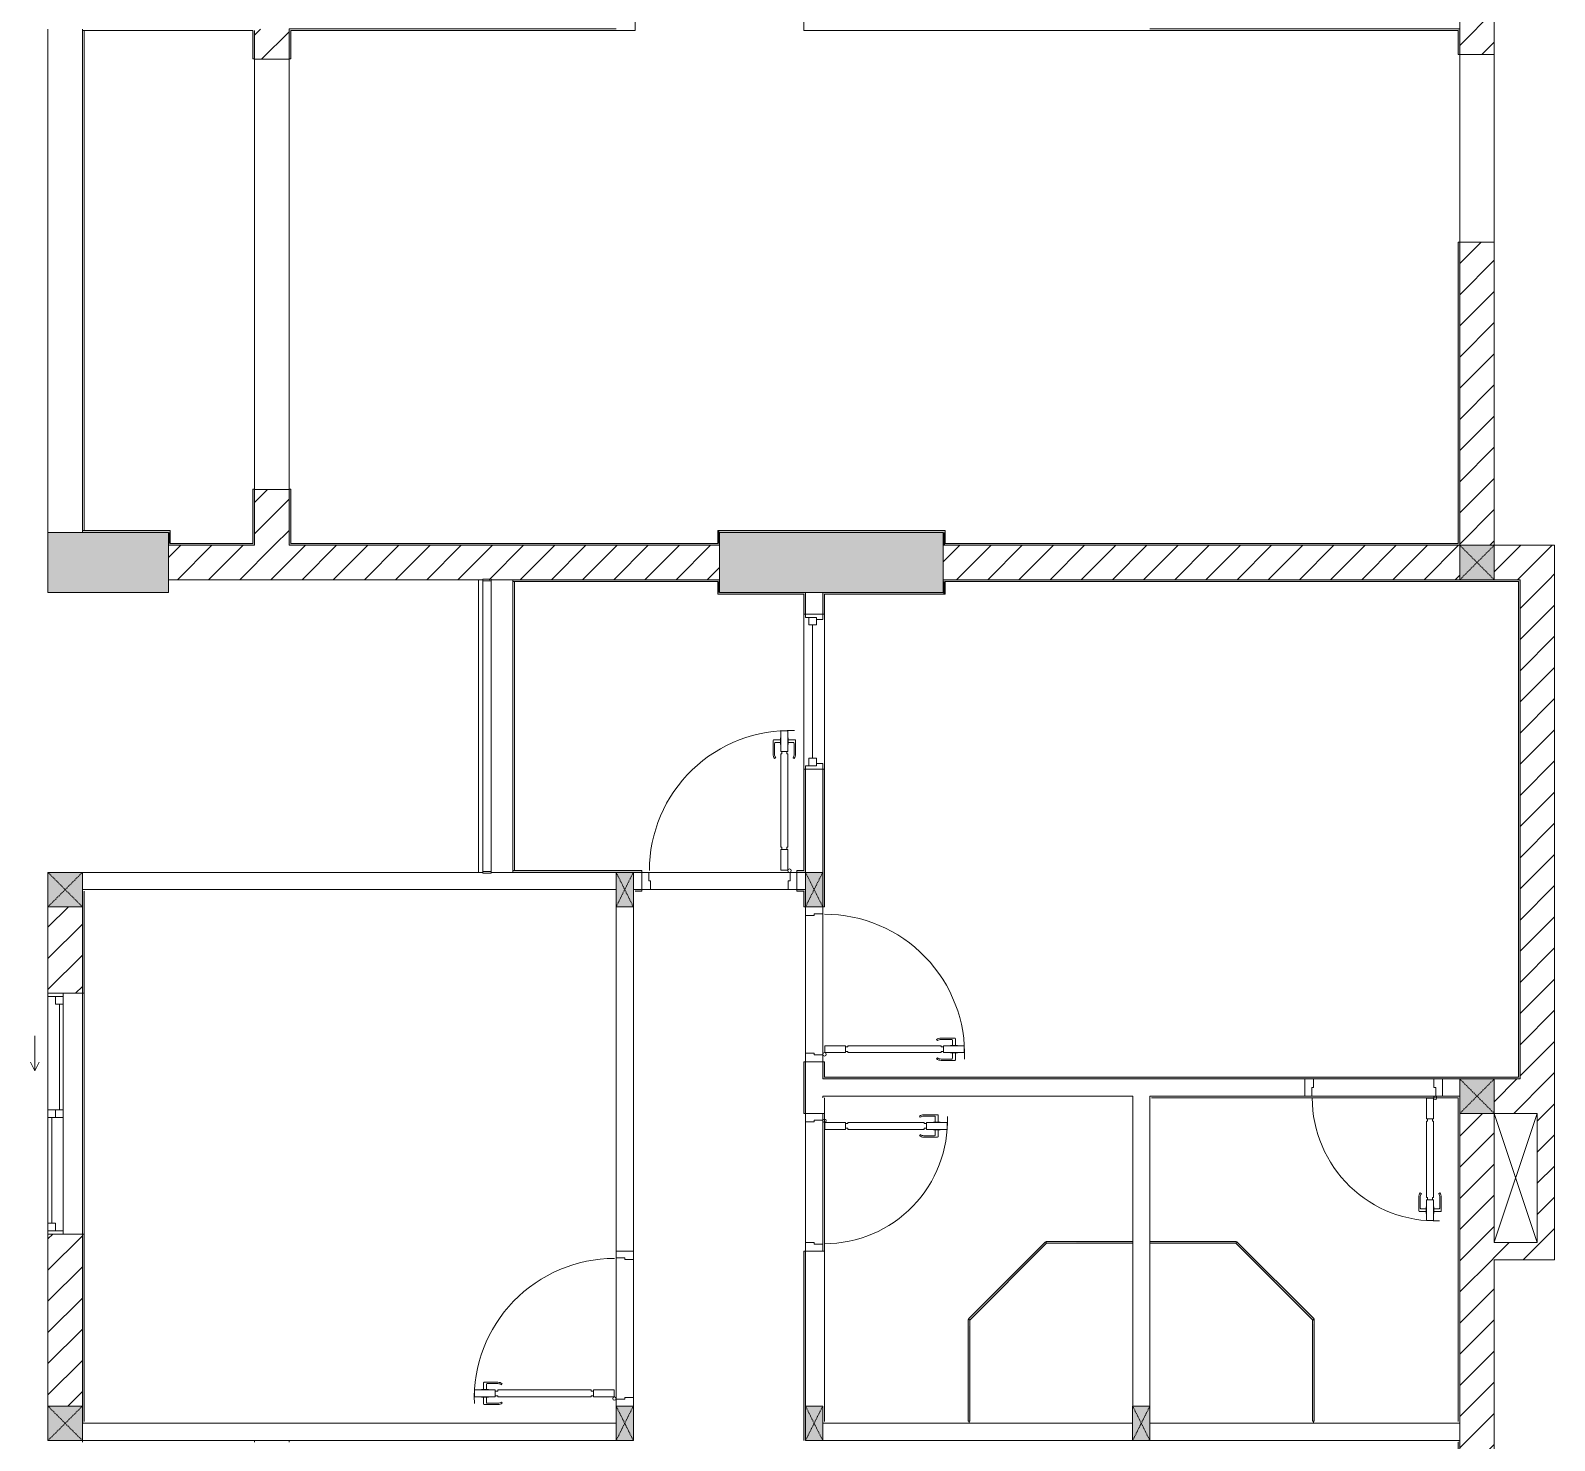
# Model space of a CAD drawing. Header units: millimetres. Extents: x 66631 to 260610, y 416 to 78637.
# Drawn here: x 166807 to 175658, y 48437 to 56627 of the extents above; entities that cross this region are included whole.
import ezdxf

# ---------------------------------------------------------------- set-up
doc = ezdxf.new("R2010")
doc.units = ezdxf.units.MM
doc.linetypes.add('IMPORT-Dash _2_', pattern=[6, 3, -3])
for name, color, linetype, lineweight in [('0-2', 130, 'Continuous', 9), ('A-DETL-GENF-7', 130, 'Continuous', 9), ('A-DOOR-2', 130, 'Continuous', 9), ('A-FLOR-1', 130, 'Continuous', 9), ('A-FLOR-HRAL-3', 130, 'Continuous', 9), ('A-GLAZ-5', 130, 'Continuous', 9), ('A-GLAZ-CURT-5', 130, 'Continuous', 9), ('A-WALL-1', 130, 'Continuous', 9), ('A-WALL-PATT-3', 130, 'Continuous', 9), ('A_1404_dwg-1', 130, 'Continuous', 9), ('I-WALL', 130, 'Continuous', 9), ('I-WALL-1', 130, 'Continuous', 9), ('S-COLS-1', 130, 'Continuous', 9), ('S-COLS-11', 130, 'IMPORT-Dash _2_', 9), ('S-COLS-2', 130, 'Continuous', 9), ('S-COLS-4', 130, 'Continuous', 9), ('S-COLS-HDLN-2', 130, 'IMPORT-Dash _2_', 9)]:
    doc.layers.add(name, color=color, linetype=linetype, lineweight=lineweight)
pattern_1 = [(45, (0, 0), (-90.50967, 90.50967), [])]

# ---------------------------------------------------------------- blocks, each defined once
blk = doc.blocks.new('A_1404_dwg_NCV_TKTC_KET CAU_rvt-1-TKTC_MB HOÀN THIỆN SÀN TẦNG 3-4-4819833-KeyPlan-CH1B')
at = {"layer": 'S-COLS-1'}
for points in [[(34352.6, 53361.9), (34352.6, 53711.9), (33652.6, 53711.9), (33652.6, 53361.9), (33852.6, 53361.9)], [(38042.6, 53361.9), (38852.6, 53361.9), (38852.6, 53711.9), (37552.6, 53711.9), (37552.6, 53361.9)]]:
    blk.add_hatch(color=256, dxfattribs=at).paths.add_polyline_path(points)
at = {"layer": 'A-FLOR-1'}
for p, q in [((34353.5, 53435.3), (36152.6, 53435.3)), ((36152.5, 53435.3), (36152.5, 51736.9))]:
    blk.add_line(p, q, dxfattribs=at)
at = {"layer": 'S-COLS-2'}
for p, q in [((37552.6, 53636.9), (37552.6, 53436.9)), ((38852.6, 53436.9), (38852.6, 53636.9))]:
    blk.add_line(p, q, dxfattribs=at)
at = {"layer": 'S-COLS-2', "flags": 128}
blk.add_lwpolyline([(33852.6, 53711.9), (33652.6, 53711.9), (33652.6, 53361.9), (34352.6, 53361.9), (34352.6, 53636.9)], dxfattribs=at)
blk = doc.blocks.new('A_1404_dwg_DOOR_CW_01 CANH MO-PANEL KINH - DIW_01-900x2200-CỬA GỖ VÂN LAMINATE-V88-TKTC_MB HOÀN THIỆN SÀN TẦNG 3-4-4819893-KeyPlan-CH1B')
at = {"layer": 'A-DETL-GENF-7'}
for p, q in [((38813.8, 67166.8), (38818.3, 67160.3)), ((38839.6, 67174.9), (38919.1, 67174.9)), ((38902.1, 67166.9), (38839.6, 67166.9)), ((38906.1, 67131.9), (38906.1, 67162.9)), ((38923.1, 67131.9), (38923.1, 67170.9)), ((38813.8, 67053.1), (38818.3, 67059.6)), ((38902.1, 67052.9), (38839.6, 67052.9)), ((38839.6, 67044.9), (38919.1, 67044.9)), ((38906.1, 67087.9), (38906.1, 67056.9)), ((38923.1, 67087.9), (38923.1, 67048.9))]:
    blk.add_line(p, q, dxfattribs=at)
at = {"layer": 'A-DETL-GENF-7', "flags": 128}
for points in [[(38284.6, 67129.9), (38284.6, 67089.9), (38164.6, 67089.9), (38164.6, 67129.9)], [(38298.6, 67123.9), (38298.6, 67129.9), (38840.6, 67129.9), (38840.6, 67123.9), (38854.6, 67123.9), (38854.6, 67095.9), (38840.6, 67095.9), (38840.6, 67089.9), (38298.6, 67089.9), (38298.6, 67095.9), (38284.6, 67095.9), (38284.6, 67123.9)], [(38974.6, 67089.9), (38974.6, 67129.9), (38854.6, 67129.9), (38854.6, 67089.9)], [(38894.8, 67131.9), (38894.8, 67129.9), (38934.3, 67129.9), (38934.3, 67131.9)], [(38894.8, 67087.9), (38894.8, 67089.9), (38934.3, 67089.9), (38934.3, 67087.9)]]:
    blk.add_lwpolyline(points, close=True, dxfattribs=at)
at = {"layer": 'A-DETL-GENF-7'}
blk.add_circle((38162.6, 67079.9), 10, dxfattribs=at)
for centre, radius, start, end in [((38162.6, 67079.9), 814, 358, 90), ((38839.6, 67129.9), 45, 90, 125), ((38839.6, 67129.9), 37, 90, 125), ((38902.1, 67162.9), 4, 0, 90), ((38919.1, 67170.9), 4, 0, 90), ((38839.6, 67089.9), 45, 235, 270), ((38839.6, 67089.9), 37, 235, 270), ((38902.1, 67056.9), 4, 270, 0), ((38919.1, 67048.9), 4, 270, 0)]:
    blk.add_arc(centre, radius, start, end, dxfattribs=at)
at = {"layer": 'A-DOOR-2'}
blk.add_line((38152.6, 67079.9), (38152.6, 67104.9), dxfattribs=at)
at = {"layer": 'A-DOOR-2', "flags": 128}
blk.add_lwpolyline([(38152.6, 67936.9), (38152.6, 67896.9), (38102.6, 67896.9), (38102.6, 67886.9), (38052.6, 67886.9), (38052.6, 67936.9)], dxfattribs=at)
blk.add_lwpolyline([(38052.6, 67086.9), (38102.6, 67086.9), (38102.6, 67076.9), (38152.6, 67076.9), (38152.6, 67036.9), (38052.6, 67036.9)], close=True, dxfattribs=at)
blk = doc.blocks.new('A_1404_dwg_DOOR_CW_01 CANH MO-PANEL KINH - DIG_02-800x2200-CỬA NHÔM KÍNH-V57-TKTC_MB HOÀN THIỆN SÀN TẦNG 3-4-4819848-KeyPlan-CH1B')
at = {"layer": 'A-DETL-GENF-7'}
for p, q in [((112439.6, 58427.3), (112519.1, 58427.3)), ((112523.1, 58384.3), (112523.1, 58423.3)), ((112413.8, 58419.2), (112418.3, 58412.6)), ((112502.1, 58419.3), (112439.6, 58419.3)), ((112506.1, 58384.3), (112506.1, 58415.3)), ((112506.1, 58340.3), (112506.1, 58309.3)), ((112523.1, 58340.3), (112523.1, 58301.3)), ((112413.8, 58305.4), (112418.3, 58312)), ((112502.1, 58305.3), (112439.6, 58305.3)), ((112439.6, 58297.3), (112519.1, 58297.3))]:
    blk.add_line(p, q, dxfattribs=at)
at = {"layer": 'A-DETL-GENF-7', "flags": 128}
for points in [[(111984.6, 58342.3), (111984.6, 58382.3), (111864.6, 58382.3), (111864.6, 58342.3)], [(111998.6, 58348.3), (111998.6, 58342.3), (112440.6, 58342.3), (112440.6, 58348.3), (112454.6, 58348.3), (112454.6, 58376.3), (112440.6, 58376.3), (112440.6, 58382.3), (111998.6, 58382.3), (111998.6, 58376.3), (111984.6, 58376.3), (111984.6, 58348.3)], [(112574.6, 58382.3), (112574.6, 58342.3), (112454.6, 58342.3), (112454.6, 58382.3)], [(112494.8, 58384.3), (112494.8, 58382.3), (112534.3, 58382.3), (112534.3, 58384.3)], [(112494.8, 58340.3), (112494.8, 58342.3), (112534.3, 58342.3), (112534.3, 58340.3)]]:
    blk.add_lwpolyline(points, close=True, dxfattribs=at)
at = {"layer": 'A-DETL-GENF-7'}
blk.add_circle((111862.6, 58392.3), 10, dxfattribs=at)
for centre, radius, start, end in [((112439.6, 58382.3), 45, 90, 125), ((112519.1, 58423.3), 4, 0, 90), ((111862.6, 58392.3), 714, 270, 2), ((112439.6, 58382.3), 37, 90, 125), ((112502.1, 58415.3), 4, 0, 90), ((112439.6, 58342.3), 45, 235, 270), ((112439.6, 58342.3), 37, 235, 270), ((112502.1, 58309.3), 4, 270, 0), ((112519.1, 58301.3), 4, 270, 0)]:
    blk.add_arc(centre, radius, start, end, dxfattribs=at)
at = {"layer": 'A-DOOR-2'}
blk.add_line((111852.6, 58392.3), (111852.6, 58367.3), dxfattribs=at)
at = {"layer": 'A-DOOR-2', "flags": 128}
for points in [[(111752.6, 58435.3), (111752.6, 58385.3), (111802.6, 58385.3), (111802.6, 58395.3), (111852.6, 58395.3), (111852.6, 58435.3)], [(111752.6, 57685.3), (111752.6, 57635.3), (111852.6, 57635.3), (111852.6, 57675.3), (111802.6, 57675.3), (111802.6, 57685.3)]]:
    blk.add_lwpolyline(points, close=True, dxfattribs=at)
blk = doc.blocks.new('A_1404_dwg_DOOR_CW_01 CANH MO-PANEL KINH - DIW_01-900x2200-CỬA GỖ VÂN LAMINATE-553393-TKTC_MB HOÀN THIỆN SÀN TẦNG 3-4-4819840-KeyPlan-CH1B')
at = {"layer": 'A-DETL-GENF-7'}
for p, q in [((46582.1, 38482.4), (46582.1, 38521.4)), ((46665.6, 38525.4), (46586.1, 38525.4)), ((46599.1, 38482.4), (46599.1, 38513.4)), ((46603.1, 38517.4), (46665.6, 38517.4)), ((46691.4, 38517.2), (46686.8, 38510.7)), ((46582.1, 38438.4), (46582.1, 38399.4)), ((46599.1, 38438.4), (46599.1, 38407.4)), ((46665.6, 38395.4), (46586.1, 38395.4)), ((46603.1, 38403.4), (46665.6, 38403.4)), ((46691.4, 38403.5), (46686.8, 38410.1))]:
    blk.add_line(p, q, dxfattribs=at)
at = {"layer": 'A-DETL-GENF-7', "flags": 128}
for points in [[(46530.6, 38440.4), (46530.6, 38480.4), (46650.6, 38480.4), (46650.6, 38440.4)], [(46610.3, 38482.4), (46610.3, 38480.4), (46570.8, 38480.4), (46570.8, 38482.4)], [(46610.3, 38438.4), (46610.3, 38440.4), (46570.8, 38440.4), (46570.8, 38438.4)], [(47206.6, 38474.4), (47206.6, 38480.4), (46664.6, 38480.4), (46664.6, 38474.4), (46650.6, 38474.4), (46650.6, 38446.4), (46664.6, 38446.4), (46664.6, 38440.4), (47206.6, 38440.4), (47206.6, 38446.4), (47220.6, 38446.4), (47220.6, 38474.4)], [(47220.6, 38480.4), (47220.6, 38440.4), (47340.6, 38440.4), (47340.6, 38480.4)]]:
    blk.add_lwpolyline(points, close=True, dxfattribs=at)
at = {"layer": 'A-DETL-GENF-7'}
blk.add_circle((47342.6, 38430.4), 10, dxfattribs=at)
for centre, radius, start, end in [((47342.6, 38430.4), 814, 90, 182), ((46586.1, 38521.4), 4, 90, 180), ((46603.1, 38513.4), 4, 90, 180), ((46665.6, 38480.4), 45, 55, 90), ((46665.6, 38480.4), 37, 55, 90), ((46586.1, 38399.4), 4, 180, 270), ((46603.1, 38407.4), 4, 180, 270), ((46665.6, 38440.4), 37, 270, 305), ((46665.6, 38440.4), 45, 270, 305)]:
    blk.add_arc(centre, radius, start, end, dxfattribs=at)
at = {"layer": 'A-DOOR-2'}
blk.add_line((47352.6, 38430.4), (47352.6, 38455.4), dxfattribs=at)
at = {"layer": 'A-DOOR-2', "flags": 128}
for points in [[(47452.6, 39237.4), (47452.6, 39287.4), (47352.6, 39287.4), (47352.6, 39247.4), (47402.6, 39247.4), (47402.6, 39237.4)], [(47452.6, 38387.4), (47452.6, 38437.4), (47402.6, 38437.4), (47402.6, 38427.4), (47352.6, 38427.4), (47352.6, 38387.4)]]:
    blk.add_lwpolyline(points, close=True, dxfattribs=at)
blk = doc.blocks.new('A_1404_dwg_M_Fixed - 900 x 1400-901190-TKTC_MB HOÀN THIỆN SÀN TẦNG 3-4-4819850-KeyPlan-CH1B')
at = {"layer": 'A-GLAZ-5'}
blk.add_line((111793.6, 60597.9), (111793.6, 61371.9), dxfattribs=at)
at = {"layer": 'A-GLAZ-5', "flags": 128}
for points in [[(111771.6, 61415.9), (111771.6, 61371.9), (111815.6, 61371.9), (111815.6, 61415.9), (111752.6, 61415.9), (111752.6, 61433.8)], [(111815.6, 61402.9), (111852.6, 61402.9), (111852.6, 61434.9)], [(111752.6, 60534.9), (111752.6, 60553.9), (111815.6, 60553.9), (111815.6, 60597.9), (111771.6, 60597.9), (111771.6, 60553.9)], [(111815.6, 60566.9), (111852.6, 60566.9), (111852.6, 60534.9)]]:
    blk.add_lwpolyline(points, dxfattribs=at)
blk = doc.blocks.new('A_1404_dwg_Railing - 50 x 10mm-901205-TKTC_MB HOÀN THIỆN SÀN TẦNG 3-4-4819861-KeyPlan-CH1B')
at = {"layer": 'A-FLOR-HRAL-3', "flags": 128}
blk.add_lwpolyline([(107527.5, 61566.9), (107477.5, 61566.9), (107477.5, 61556.9), (107527.5, 61556.9)], close=True, dxfattribs=at)
blk = doc.blocks.new('A_1404_dwg_Railing - Railing-883902-TKTC_MB HOÀN THIỆN SÀN TẦNG 3-4-4819902-KeyPlan-CH1B')
at = {"layer": 'A-FLOR-HRAL-3'}
for p, q in [((36177.6, 53430.3), (36177.6, 51741.5)), ((36227.6, 51741.5), (36227.6, 53430.3))]:
    blk.add_line(p, q, dxfattribs=at)
for p in [(-71299.9, -8126.6), (-71299.9, -9825.4)]:
    blk.add_blockref('A_1404_dwg_Railing - 50 x 10mm-901205-TKTC_MB HOÀN THIỆN SÀN TẦNG 3-4-4819861-KeyPlan-CH1B', p)
blk = doc.blocks.new('A_1404_dwg_System Panel - Glazed-901210-TKTC_MB HOÀN THIỆN SÀN TẦNG 3-4-4819895-KeyPlan-CH1B')
at = {"layer": 'A-GLAZ-CURT-5'}
blk.add_hatch(color=256, dxfattribs=at).paths.add_polyline_path([(38999, 64948.9), (39007.6, 64948.9), (39002.6, 65539.6), (38997.6, 65539.6), (38997.6, 64948.9)])
blk.add_line((39007.6, 64948.9), (39007.6, 65537.5), dxfattribs=at)
at = {"layer": 'A-GLAZ-CURT-5', "flags": 128}
blk.add_lwpolyline([(38997.6, 65539.6), (38997.6, 64948.9), (39007.6, 64948.9)], dxfattribs=at)
blk = doc.blocks.new('A_1404_dwg_System Panel - Glazed-901211-TKTC_MB HOÀN THIỆN SÀN TẦNG 3-4-4819896-KeyPlan-CH1B')
at = {"layer": 'A-GLAZ-CURT-5'}
blk.add_hatch(color=256, dxfattribs=at).paths.add_polyline_path([(39007.6, 65537.5), (39450.3, 65987.3), (39446.8, 65990.9), (39002.6, 65539.6), (39007.6, 65539.6)])
blk.add_line((39006.1, 65536.1), (39452.4, 65982.3), dxfattribs=at)
at = {"layer": 'A-GLAZ-CURT-5', "flags": 128}
blk.add_lwpolyline([(39446.8, 65990.9), (38999, 65543.1), (39006.1, 65536.1)], dxfattribs=at)
blk = doc.blocks.new('A_1404_dwg_System Panel - Glazed-901212-TKTC_MB HOÀN THIỆN SÀN TẦNG 3-4-4819897-KeyPlan-CH1B')
at = {"layer": 'A-GLAZ-CURT-5'}
blk.add_hatch(color=256, dxfattribs=at).paths.add_polyline_path([(39453.8, 65982.3), (39952.6, 65982.3), (39952.6, 65992.3), (39450.3, 65987.3), (39452.4, 65982.3)])
at = {"layer": 'A-GLAZ-CURT-5', "flags": 128}
blk.add_lwpolyline([(39450.3, 65982.3), (39952.6, 65982.3), (39952.6, 65992.3), (39450.3, 65992.3)], close=True, dxfattribs=at)
blk = doc.blocks.new('A_1404_dwg_G1_SOF - BO TRU - 100x200-745959-TKTC_MB HOÀN THIỆN SÀN TẦNG 3-4-4819847-KeyPlan-CH1B')
at = {"layer": 'S-COLS-1'}
blk.add_hatch(color=256, dxfattribs=at).paths.add_polyline_path([(111052.6, 40036.9), (111052.6, 40236.9), (110952.6, 40236.9), (110952.6, 40036.9)])
at = {"layer": 'S-COLS-1', "flags": 128}
blk.add_lwpolyline([(110952.6, 40036.9), (111052.6, 40036.9), (111052.6, 40236.9), (110952.6, 40236.9)], close=True, dxfattribs=at)
at = {"layer": 'S-COLS-HDLN-2'}
for p, q in [((110952.6, 40036.9), (111052.6, 40236.9)), ((111052.6, 40036.9), (110952.6, 40236.9))]:
    blk.add_line(p, q, dxfattribs=at)
blk = doc.blocks.new('A_1404_dwg_DOOR_CW_01 CANH MO-PANEL KINH - DIG_01-900x2200-CỬA NHÔM KÍNH-901215-TKTC_MB HOÀN THIỆN SÀN TẦNG 3-4-4819898-KeyPlan-CH1B')
at = {"layer": 'A-DETL-GENF-7'}
for p, q in [((37864.6, 68823.9), (37864.6, 68903.4)), ((37907.6, 68907.4), (37868.6, 68907.4)), ((37872.6, 68886.4), (37872.6, 68823.9)), ((37907.6, 68890.4), (37876.6, 68890.4)), ((37951.6, 68907.4), (37990.6, 68907.4)), ((37951.6, 68890.4), (37982.6, 68890.4)), ((37986.6, 68886.4), (37986.6, 68823.9)), ((37994.6, 68823.9), (37994.6, 68903.4)), ((37872.7, 68798.1), (37879.3, 68802.7)), ((37986.4, 68798.1), (37979.9, 68802.7))]:
    blk.add_line(p, q, dxfattribs=at)
at = {"layer": 'A-DETL-GENF-7', "flags": 128}
for points in [[(37949.6, 68958.9), (37909.6, 68958.9), (37909.6, 68838.9), (37949.6, 68838.9)], [(37907.6, 68879.2), (37909.6, 68879.2), (37909.6, 68918.7), (37907.6, 68918.7)], [(37951.6, 68879.2), (37949.6, 68879.2), (37949.6, 68918.7), (37951.6, 68918.7)], [(37915.6, 68282.9), (37909.6, 68282.9), (37909.6, 68824.9), (37915.6, 68824.9), (37915.6, 68838.9), (37943.6, 68838.9), (37943.6, 68824.9), (37949.6, 68824.9), (37949.6, 68282.9), (37943.6, 68282.9), (37943.6, 68268.9), (37915.6, 68268.9)], [(37909.6, 68268.9), (37949.6, 68268.9), (37949.6, 68148.9), (37909.6, 68148.9)]]:
    blk.add_lwpolyline(points, close=True, dxfattribs=at)
at = {"layer": 'A-DETL-GENF-7'}
blk.add_circle((37959.6, 68146.9), 10, dxfattribs=at)
for centre, radius, start, end in [((37959.6, 68146.9), 814, 88, 180), ((37868.6, 68903.4), 4, 90, 180), ((37876.6, 68886.4), 4, 90, 180), ((37982.6, 68886.4), 4, 0, 90), ((37990.6, 68903.4), 4, 0, 90), ((37909.6, 68823.9), 45, 180, 215), ((37909.6, 68823.9), 37, 180, 215), ((37949.6, 68823.9), 37, 325, 0), ((37949.6, 68823.9), 45, 325, 0)]:
    blk.add_arc(centre, radius, start, end, dxfattribs=at)
at = {"layer": 'A-DOOR-2'}
blk.add_line((37959.6, 68136.9), (37934.6, 68136.9), dxfattribs=at)
at = {"layer": 'A-DOOR-2', "flags": 128}
for points in [[(37102.6, 68036.9), (37102.6, 68136.9), (37142.6, 68136.9), (37142.6, 68086.9), (37152.6, 68086.9), (37152.6, 68036.9)], [(37952.6, 68036.9), (37952.6, 68086.9), (37962.6, 68086.9), (37962.6, 68136.9), (38002.6, 68136.9), (38002.6, 68036.9)]]:
    blk.add_lwpolyline(points, close=True, dxfattribs=at)
blk = doc.blocks.new('A_1404_dwg_System Panel - Glazed-901217-TKTC_MB HOÀN THIỆN SÀN TẦNG 3-4-4819899-KeyPlan-CH1B')
at = {"layer": 'A-GLAZ-CURT-5'}
blk.add_hatch(color=256, dxfattribs=at).paths.add_polyline_path([(40554.8, 65982.3), (40551.3, 65992.3), (40052.6, 65992.3), (40052.6, 65982.3), (40552.8, 65982.3)])
at = {"layer": 'A-GLAZ-CURT-5', "flags": 128}
blk.add_lwpolyline([(40554.8, 65992.3), (40052.6, 65992.3), (40052.6, 65982.3), (40552.8, 65982.3)], dxfattribs=at)
blk = doc.blocks.new('A_1404_dwg_System Panel - Glazed-901218-TKTC_MB HOÀN THIỆN SÀN TẦNG 3-4-4819900-KeyPlan-CH1B')
at = {"layer": 'A-GLAZ-CURT-5'}
blk.add_hatch(color=256, dxfattribs=at).paths.add_polyline_path([(41007.6, 64948.9), (41002.6, 65539.6), (40997.6, 65536.1), (40997.6, 64948.9)])
blk.add_line((41007.6, 64948.9), (41007.6, 65539.6), dxfattribs=at)
at = {"layer": 'A-GLAZ-CURT-5', "flags": 128}
blk.add_lwpolyline([(40997.6, 65537.5), (40997.6, 64948.9), (41007.6, 64948.9)], dxfattribs=at)
blk = doc.blocks.new('A_1404_dwg_System Panel - Glazed-901219-TKTC_MB HOÀN THIỆN SÀN TẦNG 3-4-4819901-KeyPlan-CH1B')
at = {"layer": 'A-GLAZ-CURT-5'}
blk.add_hatch(color=256, dxfattribs=at).paths.add_polyline_path([(40997.6, 65537.5), (41002.6, 65539.6), (41006.1, 65543.1), (40554.8, 65987.3), (40554.8, 65980.3), (40916.6, 65618.5)])
at = {"layer": 'A-GLAZ-CURT-5', "flags": 128}
blk.add_lwpolyline([(41006.1, 65543.1), (40558.4, 65990.9), (40551.3, 65983.8), (40999, 65536.1)], close=True, dxfattribs=at)
blk = doc.blocks.new('A_1404_dwg_NCV_TKTC_TANG 3 - 4_rvt-1-TKTC_MB HOÀN THIỆN SÀN TẦNG 3-4-4819943-KeyPlan-CH1B')
at = {"layer": 'A-WALL-PATT-3'}
h = blk.add_hatch(color=256, dxfattribs=at)
h.paths.add_polyline_path([(34852.6, 53636.9), (34852.6, 53962.4), (34842.6, 53960.3), (34842.6, 53636.9)])
h.paths.add_polyline_path([(34842.6, 56462.4), (34852.6, 56462.4), (34852.6, 56626.9), (34842.6, 56626.9)])
h = blk.add_hatch(color=256, dxfattribs=at)
h.paths.add_polyline_path([(35062.6, 53646.9), (35062.6, 53962.4), (35052.6, 53960.3), (35052.6, 53646.9)])
h.paths.add_polyline_path([(35052.6, 56462.4), (35062.6, 56462.4), (35062.6, 56626.9), (35052.6, 56626.9)])
h = blk.add_hatch(color=256, dxfattribs=at)
h.paths.add_polyline_path([(41842.6, 53636.9), (41852.6, 53636.9), (41852.6, 55396.9), (41842.6, 55396.9), (41842.6, 53646.9)])
h.paths.add_polyline_path([(41842.6, 56486.9), (41852.6, 56486.9), (41852.6, 56636.9), (41842.6, 56636.9), (41842.6, 56626.9)])
for points in [[(33852.6, 53711.9), (34362.6, 53711.9), (34362.6, 53721.9), (33852.6, 53721.9)], [(34362.6, 53646.9), (34362.6, 53711.9), (34352.6, 53711.9), (34352.6, 53646.9)], [(34352.6, 53636.9), (34842.6, 53636.9), (34842.6, 53646.9), (34352.6, 53646.9)], [(37552.6, 53636.9), (37552.6, 53646.9), (35052.6, 53646.9), (35052.6, 53636.9), (37542.6, 53636.9)], [(37552.6, 53646.9), (37552.6, 53721.9), (37542.6, 53721.9), (37542.6, 53646.9)], [(38862.6, 53711.9), (38862.6, 53721.9), (37552.6, 53721.9), (37552.6, 53711.9), (38852.6, 53711.9)], [(38862.6, 53636.9), (38862.6, 53711.9), (38852.6, 53711.9), (38852.6, 53636.9)], [(41842.6, 53636.9), (41842.6, 53646.9), (38862.6, 53646.9), (38862.6, 53636.9), (39409, 53636.9)], [(36477.5, 53426.9), (37552.6, 53426.9), (37552.6, 53436.9), (36352.6, 53436.9), (36352.6, 53426.9)], [(37552.6, 53361.9), (37552.6, 53426.9), (37542.6, 53426.9), (37542.6, 53361.9)], [(39409, 53426.9), (42192.6, 53426.9), (42192.6, 53436.9), (38852.6, 53436.9), (38852.6, 53426.9), (38862.6, 53426.9)], [(38862.6, 53351.9), (38862.6, 53426.9), (38852.6, 53426.9), (38852.6, 53351.9)], [(42202.6, 50546.9), (42202.6, 53436.9), (42192.6, 53436.9), (42192.6, 50546.9)], [(37552.6, 53351.9), (38042.6, 53351.9), (38042.6, 53361.9), (37542.6, 53361.9), (37542.6, 53351.9)], [(38162.6, 53351.9), (38852.6, 53351.9), (38852.6, 53361.9), (38152.6, 53361.9), (38152.6, 53351.9)], [(42052.6, 50536.9), (42202.6, 50536.9), (42202.6, 50546.9), (38152.6, 50546.9), (38152.6, 50536.9), (42052.4, 50536.9)]]:
    blk.add_hatch(color=256, dxfattribs=at).paths.add_polyline_path(points)
h = blk.add_hatch(color=256, dxfattribs=at)
h.paths.add_polyline_path([(38052.6, 51746.9), (38052.6, 52336.9), (38042.6, 52336.9), (38042.6, 51746.9)])
h.paths.add_polyline_path([(38042.6, 53236.9), (38052.6, 53236.9), (38052.6, 53361.9), (38042.6, 53361.9), (38042.6, 53351.9)])
h = blk.add_hatch(color=256, dxfattribs=at)
h.paths.add_polyline_path([(38162.6, 50546.9), (38162.6, 50636.9), (38152.6, 50636.9), (38152.6, 50546.9)])
h.paths.add_polyline_path([(38152.6, 51536.9), (38162.6, 51536.9), (38162.6, 52336.9), (38152.6, 52336.9), (38152.6, 51636.9)])
h.paths.add_polyline_path([(38162.6, 53236.9), (38162.6, 53351.9), (38152.6, 53351.9), (38152.6, 53236.9)])
h = blk.add_hatch(color=256, dxfattribs=at)
h.paths.add_polyline_path([(36477.5, 51736.9), (37102.6, 51736.9), (37102.6, 51746.9), (36352.6, 51746.9), (36352.6, 51736.9)])
h.paths.add_polyline_path([(38002.6, 51736.9), (38052.6, 51736.9), (38052.6, 51746.9), (38002.6, 51746.9)])
h = blk.add_hatch(color=256, dxfattribs=at)
h.paths.add_polyline_path([(33862.6, 48536.9), (33862.6, 49635.3), (33852.6, 49635.3), (33852.6, 48536.9)])
h.paths.add_polyline_path([(33862.6, 51035.3), (33862.6, 51626.9), (33852.6, 51626.9), (33852.6, 51035.3)])
h = blk.add_hatch(color=256, dxfattribs=at)
h.paths.add_polyline_path([(38002.6, 51626.9), (38042.6, 51626.9), (38042.6, 51636.9), (38002.6, 51636.9)])
h.paths.add_polyline_path([(37102.6, 51626.9), (37102.6, 51636.9), (37062.2, 51636.9), (37062.2, 51626.9)])
h = blk.add_hatch(color=256, dxfattribs=at)
h.paths.add_polyline_path([(38042.6, 48436.9), (38052.6, 48436.9), (38052.6, 49537.3), (38042.6, 49537.3), (38042.6, 48636.9)])
h.paths.add_polyline_path([(38042.6, 50337.3), (38052.6, 50337.3), (38052.6, 50636.9), (38042.6, 50636.9)])
h.paths.add_polyline_path([(38042.6, 51536.9), (38052.6, 51536.9), (38052.6, 51636.9), (38042.6, 51636.9), (38042.6, 51626.9)])
h = blk.add_hatch(color=256, dxfattribs=at)
h.paths.add_polyline_path([(41842.6, 45436.9), (41852.6, 45436.9), (41852.6, 45587.4), (41842.6, 45586.9), (41842.6, 45446.9)])
h.paths.add_polyline_path([(41842.6, 46677.4), (41852.6, 46677.4), (41852.6, 48436.9), (41842.6, 48436.9)])
at = {"layer": 'A-FLOR-1'}
for p, q in [((41852.6, 55396.9), (41852.6, 56486.9)), ((34852.6, 53960.3), (35052.6, 53960.3)), ((37962.6, 51736.9), (37142.6, 51736.9)), ((33852.6, 51636.9), (33852.6, 51626.9)), ((38052.6, 50686.9), (38052.6, 51486.9)), ((38152.6, 51496.9), (38152.6, 50676.9)), ((38152.6, 49577.3), (38152.6, 50297.3)), ((36952.6, 48677.3), (36952.6, 49497.3)), ((37052.6, 49487.3), (37052.6, 48687.3)), ((39002.6, 48536.9), (39002.6, 48548.9)), ((41002.6, 48548.9), (41002.6, 48536.9)), ((41852.6, 48536.9), (41852.6, 48546.9)), ((33852.6, 48436.9), (33852.6, 48426.9)), ((34852.6, 48426.9), (34852.6, 48436.9)), ((35052.6, 48436.9), (35052.6, 48426.9))]:
    blk.add_line(p, q, dxfattribs=at)
at = {"layer": 'A-FLOR-1', "flags": 128}
for points in [[(41852.4, 56486.9), (41852.4, 55397.4), (42052.4, 55397.4), (42052.4, 56487.4), (41852.5, 56487.4)], [(34852.6, 53962.4), (34852.6, 56460.3), (34852.6, 56462.4)], [(35052.6, 56462.4), (35052.6, 53962.4), (35052.6, 56460.3), (34852.6, 56460.3)]]:
    blk.add_lwpolyline(points, dxfattribs=at)
for points in [[(37952.6, 51636.9), (37152.6, 51636.9)], [(38052.6, 49587.3), (38052.6, 50287.3)]]:
    blk.add_lwpolyline(points, close=True, dxfattribs=at)
at = {"layer": 'A-WALL-1'}
for p, q in [((36227.6, 53436.9), (36352.6, 53436.9)), ((36352.6, 53426.9), (36352.6, 51746.9)), ((38052.6, 53361.9), (38052.6, 53236.9)), ((38152.6, 53236.9), (38152.6, 53351.9)), ((38052.6, 53236.9), (38152.6, 53236.9)), ((38152.6, 52336.9), (38052.6, 52336.9)), ((38052.6, 52336.9), (38052.6, 51746.9)), ((38152.6, 51736.9), (38152.6, 52336.9)), ((33852.6, 51736.9), (33852.6, 51636.9)), ((36177.6, 51736.9), (33852.6, 51736.9)), ((36952.6, 51736.9), (36227.6, 51736.9)), ((37102.6, 51736.9), (37052.6, 51736.9)), ((37102.6, 51636.9), (37102.6, 51736.9)), ((38002.6, 51736.9), (38002.6, 51636.9)), ((38052.6, 51736.9), (38002.6, 51736.9)), ((38052.6, 51746.9), (38052.6, 51736.9)), ((33852.6, 51636.9), (36952.6, 51636.9)), ((37052.6, 51636.9), (37062.2, 51636.9)), ((37062.2, 51636.9), (37102.6, 51636.9)), ((38002.6, 51636.9), (38042.6, 51636.9)), ((38042.6, 51636.9), (38052.6, 51636.9)), ((37052.2, 51536.5), (36952.6, 51536.5)), ((36952.6, 51536.5), (36952.6, 49537.3)), ((38052.6, 50686.9), (38052.6, 51486.9)), ((38152.6, 51496.9), (38152.6, 50676.9)), ((38152.6, 50636.9), (38052.6, 50636.9)), ((38052.6, 50636.9), (38052.6, 50337.3)), ((38152.6, 50546.9), (38152.6, 50636.9)), ((38052.6, 50337.3), (38152.6, 50337.3)), ((38052.6, 49587.3), (38052.6, 50287.3)), ((39952.6, 49592.3), (39952.6, 49582.3)), ((39952.6, 49582.3), (39952.6, 48636.9)), ((40052.6, 49582.3), (40052.6, 49592.3)), ((40052.6, 48636.9), (40052.6, 49582.3)), ((36952.6, 49537.3), (37052.6, 49537.3)), ((36952.6, 48677.3), (36952.6, 49497.3)), ((37052.6, 49487.3), (37052.6, 48687.3)), ((38152.6, 49537.3), (38052.6, 49537.3)), ((38052.6, 49537.3), (38052.6, 48636.9)), ((37052.6, 48637.3), (36952.6, 48637.3)), ((33852.6, 48536.9), (33852.6, 48436.9)), ((36952.6, 48536.9), (33852.6, 48536.9)), ((39952.6, 48536.9), (38152.6, 48536.9)), ((33852.6, 48436.9), (36952.6, 48436.9)), ((38152.6, 48436.9), (39952.6, 48436.9))]:
    blk.add_line(p, q, dxfattribs=at)
at = {"layer": 'A-WALL-1', "flags": 128}
for points in [[(36152.6, 51736.9), (36152.6, 53436.9), (36177.6, 53436.9)], [(38152.6, 53351.9), (38152.6, 53361.9), (38052.6, 53361.9)], [(37052.6, 49537.3), (37052.6, 51536.5), (37052.2, 51536.5)], [(40052.6, 49592.3), (40052.6, 50436.9), (40952.6, 50436.9), (40952.6, 50536.9), (40052.6, 50536.9), (38152.6, 50536.9), (38152.6, 50546.9)], [(38152.6, 50426.9), (38152.6, 50436.9), (39952.6, 50436.9), (39952.6, 49592.3)], [(40052.6, 48436.9), (41852.6, 48436.9), (41852.6, 48536.9), (40052.6, 48536.9)]]:
    blk.add_lwpolyline(points, dxfattribs=at)
blk.add_lwpolyline([(41852.6, 50536.9), (41752.6, 50536.9), (41752.6, 50436.9), (41852.6, 50436.9)], close=True, dxfattribs=at)
at = {"layer": 'I-WALL'}
for p, q in [((33852.6, 53721.9), (33852.6, 56626.9)), ((33862.6, 56626.9), (33862.6, 53721.9)), ((36362.6, 53426.9), (36362.6, 51746.9)), ((38052.6, 53236.9), (38052.6, 53361.9)), ((38152.6, 53351.9), (38152.6, 53236.9)), ((38042.6, 52336.9), (38042.6, 53236.9)), ((38162.6, 53236.9), (38162.6, 52336.9)), ((38052.6, 51746.9), (38052.6, 52336.9)), ((38152.6, 52336.9), (38152.6, 51736.9)), ((37052.6, 51736.9), (37102.6, 51736.9)), ((38002.6, 51736.9), (38052.6, 51736.9)), ((37102.6, 51636.9), (37062.2, 51636.9)), ((38042.6, 51636.9), (38002.6, 51636.9)), ((33852.6, 49635.3), (33852.6, 51035.3)), ((33862.6, 51035.3), (33862.6, 49635.3)), ((38052.6, 50337.3), (38052.6, 50636.9)), ((38152.6, 50636.9), (38152.6, 50546.9)), ((38162.6, 50337.3), (38162.6, 49537.3)), ((38052.6, 48636.9), (38052.6, 49537.3))]:
    blk.add_line(p, q, dxfattribs=at)
at = {"layer": 'I-WALL-1'}
for p, q in [((42052.6, 53436.9), (41852.6, 53436.9)), ((38052.6, 51736.9), (38052.6, 51746.9)), ((33852.6, 51626.9), (33852.6, 51536.9)), ((38052.6, 51636.9), (38042.6, 51636.9)), ((41852.6, 50536.9), (42052.6, 50536.9)), ((33852.6, 48636.9), (33852.6, 48536.9)), ((33852.6, 48536.9), (33862.6, 48536.9)), ((38152.6, 48536.9), (38162.6, 48536.9))]:
    blk.add_line(p, q, dxfattribs=at)
at = {"layer": 'I-WALL-1', "flags": 128}
for points in [[(38052.6, 57737.3), (38042.6, 57737.3), (38042.6, 56636.9), (38042.6, 56626.9), (41842.6, 56626.9), (41842.6, 56486.9), (41852.6, 56486.9), (41852.6, 56636.9), (41842.6, 56636.9), (40052.6, 56636.9)], [(36952.6, 56636.9), (35052.6, 56636.9), (35052.6, 56626.9), (35052.6, 56462.4), (35062.6, 56462.4), (35062.6, 56626.9), (37052.6, 56626.9), (37062.6, 56626.9), (37062.6, 56837.3), (37052.6, 56837.3)], [(33852.6, 56635.3), (33852.6, 56626.9), (34842.6, 56626.9), (34842.6, 56462.4), (34852.6, 56462.4), (34852.6, 56626.9)], [(38052.6, 53361.9), (38042.6, 53361.9), (37552.6, 53361.9), (37552.6, 53426.9), (37552.6, 53436.9), (36352.6, 53436.9), (36352.6, 53426.9), (37542.6, 53426.9), (37542.6, 53361.9), (37542.6, 53351.9), (38042.6, 53351.9), (38042.6, 53236.9), (38052.6, 53236.9)], [(41852.6, 53436.9), (38852.6, 53436.9), (38852.6, 53426.9), (38852.6, 53361.9), (38152.6, 53361.9), (38152.6, 53351.9)], [(38152.6, 53236.9), (38162.6, 53236.9), (38162.6, 53351.9), (38852.6, 53351.9), (38862.6, 53351.9), (38862.6, 53426.9), (42192.6, 53426.9), (42192.6, 50546.9), (38162.6, 50546.9), (38162.6, 50636.9), (38152.6, 50636.9)], [(42052.6, 50536.9), (42202.6, 50536.9), (42202.6, 50546.9), (42202.6, 53436.9), (42192.6, 53436.9), (42052.6, 53436.9)], [(38052.6, 52336.9), (38042.6, 52336.9), (38042.6, 51746.9), (38002.6, 51746.9), (38002.6, 51736.9)], [(38152.6, 51536.9), (38162.6, 51536.9), (38162.6, 52336.9), (38152.6, 52336.9)], [(37102.6, 51736.9), (37102.6, 51746.9), (36352.6, 51746.9), (36352.6, 51736.9), (36952.6, 51736.9)], [(33852.6, 51536.9), (33852.6, 51035.3), (33862.6, 51035.3), (33862.6, 51626.9)], [(37062.2, 51626.9), (37102.6, 51626.9), (37102.6, 51636.9)], [(38002.6, 51636.9), (38002.6, 51626.9), (38042.6, 51626.9), (38042.6, 51536.9), (38052.6, 51536.9)], [(38052.6, 50636.9), (38042.6, 50636.9), (38042.6, 50337.3), (38052.6, 50337.3)], [(38152.6, 50546.9), (38152.6, 50536.9), (41852.6, 50536.9)], [(38152.6, 50337.3), (38162.6, 50337.3), (38162.6, 50426.9)], [(41852.6, 48546.9), (41852.6, 50427), (41852.6, 50437), (40052.6, 50437), (40052.6, 50427)], [(40062.6, 50427), (41842.6, 50427), (41842.6, 48546.9)], [(33862.6, 48546.9), (33862.6, 49635.3), (33852.6, 49635.3), (33852.6, 48636.9)], [(38052.6, 49537.3), (38042.6, 49537.3), (38042.6, 48436.9)], [(38162.6, 48546.9), (38162.6, 49537.3), (38152.6, 49537.3)], [(41842.6, 48426.9), (41842.6, 46677.4), (41852.6, 46677.4), (41852.6, 48436.9), (41842.6, 48436.9)]]:
    blk.add_lwpolyline(points, dxfattribs=at)
for points in [[(38862.6, 53646.9), (38862.6, 53711.9), (38862.6, 53721.9), (37552.6, 53721.9), (37542.6, 53721.9), (37542.6, 53646.9), (35062.6, 53646.9), (35062.6, 53962.4), (35052.6, 53962.4), (35052.6, 53646.9), (35052.6, 53636.9), (37552.6, 53636.9), (37552.6, 53646.9), (37552.6, 53711.9), (38852.6, 53711.9), (38852.6, 53636.9), (38862.6, 53636.9), (41842.6, 53636.9), (41852.6, 53636.9), (41852.6, 55396.9), (41842.6, 55396.9), (41842.6, 53646.9)], [(34362.6, 53711.9), (34362.6, 53721.9), (33852.6, 53721.9), (33852.6, 53711.9), (34352.6, 53711.9), (34352.6, 53646.9), (34352.6, 53636.9), (34842.6, 53636.9), (34852.6, 53636.9), (34852.6, 53962.4), (34842.6, 53962.4), (34842.6, 53646.9), (34362.6, 53646.9)]]:
    blk.add_lwpolyline(points, close=True, dxfattribs=at)
for name, p in [('A_1404_dwg_Railing - Railing-883902-TKTC_MB HOÀN THIỆN SÀN TẦNG 3-4-4819902-KeyPlan-CH1B', (0, 0)), ('A_1404_dwg_M_Fixed - 900 x 1400-901190-TKTC_MB HOÀN THIỆN SÀN TẦNG 3-4-4819850-KeyPlan-CH1B', (-73700, -8198)), ('A_1404_dwg_DOOR_CW_01 CANH MO-PANEL KINH - DIG_01-900x2200-CỬA NHÔM KÍNH-901215-TKTC_MB HOÀN THIỆN SÀN TẦNG 3-4-4819898-KeyPlan-CH1B', (0, -16400)), ('A_1404_dwg_DOOR_CW_01 CANH MO-PANEL KINH - DIW_01-900x2200-CỬA GỖ VÂN LAMINATE-V88-TKTC_MB HOÀN THIỆN SÀN TẦNG 3-4-4819893-KeyPlan-CH1B', (0, -16400)), ('A_1404_dwg_DOOR_CW_01 CANH MO-PANEL KINH - DIG_02-800x2200-CỬA NHÔM KÍNH-V57-TKTC_MB HOÀN THIỆN SÀN TẦNG 3-4-4819848-KeyPlan-CH1B', (-73700, -8098)), ('A_1404_dwg_System Panel - Glazed-901211-TKTC_MB HOÀN THIỆN SÀN TẦNG 3-4-4819896-KeyPlan-CH1B', (0, -16400)), ('A_1404_dwg_System Panel - Glazed-901212-TKTC_MB HOÀN THIỆN SÀN TẦNG 3-4-4819897-KeyPlan-CH1B', (0, -16400)), ('A_1404_dwg_System Panel - Glazed-901217-TKTC_MB HOÀN THIỆN SÀN TẦNG 3-4-4819899-KeyPlan-CH1B', (0, -16400)), ('A_1404_dwg_System Panel - Glazed-901219-TKTC_MB HOÀN THIỆN SÀN TẦNG 3-4-4819901-KeyPlan-CH1B', (0, -16400)), ('A_1404_dwg_DOOR_CW_01 CANH MO-PANEL KINH - DIW_01-900x2200-CỬA GỖ VÂN LAMINATE-553393-TKTC_MB HOÀN THIỆN SÀN TẦNG 3-4-4819840-KeyPlan-CH1B', (-10400, 10250)), ('A_1404_dwg_System Panel - Glazed-901210-TKTC_MB HOÀN THIỆN SÀN TẦNG 3-4-4819895-KeyPlan-CH1B', (0, -16400)), ('A_1404_dwg_System Panel - Glazed-901218-TKTC_MB HOÀN THIỆN SÀN TẦNG 3-4-4819900-KeyPlan-CH1B', (0, -16400))]:
    blk.add_blockref(name, p)
for name, p, rotation in [('A_1404_dwg_G1_SOF - BO TRU - 100x200-745959-TKTC_MB HOÀN THIỆN SÀN TẦNG 3-4-4819847-KeyPlan-CH1B', (148005.1, 91773.9), 180), ('A_1404_dwg_G1_SOF - BO TRU - 100x200-745959-TKTC_MB HOÀN THIỆN SÀN TẦNG 3-4-4819847-KeyPlan-CH1B', (149105.1, 91773.9), 180), ('A_1404_dwg_DOOR_CW_01 CANH MO-PANEL KINH - DIG_02-800x2200-CỬA NHÔM KÍNH-V57-TKTC_MB HOÀN THIỆN SÀN TẦNG 3-4-4819848-KeyPlan-CH1B', (-16682.7, 162289.5), 270), ('A_1404_dwg_G1_SOF - BO TRU - 100x200-745959-TKTC_MB HOÀN THIỆN SÀN TẦNG 3-4-4819847-KeyPlan-CH1B', (148005.1, 88673.9), 180), ('A_1404_dwg_G1_SOF - BO TRU - 100x200-745959-TKTC_MB HOÀN THIỆN SÀN TẦNG 3-4-4819847-KeyPlan-CH1B', (149105.1, 88673.9), 180), ('A_1404_dwg_G1_SOF - BO TRU - 100x200-745959-TKTC_MB HOÀN THIỆN SÀN TẦNG 3-4-4819847-KeyPlan-CH1B', (151005.1, 88673.9), 180)]:
    blk.add_blockref(name, p, dxfattribs=dict(rotation=rotation))
blk = doc.blocks.new('A_1404_dwg_1_FAMILY RVT - W01-WxH 1400x1400xmm-389822-TKTC_MB HOÀN THIỆN SÀN TẦNG 3-4-4819949-KeyPlan-CH1B')
at = {"layer": 'A-GLAZ-5'}
for p, q in [((50000.9, 78313.1), (50204.1, 78313.1)), ((49052.5, 78236.9), (49052.5, 78036.9)), ((49071.5, 78236.9), (49071.5, 78148)), ((49116, 78214.7), (49730.3, 78214.7)), ((49730.3, 78236.9), (49774.7, 78236.9)), ((49774.7, 78192.5), (49730.3, 78192.5)), ((49774.7, 78170.3), (50389, 78170.3)), ((50433.4, 78236.9), (50433.4, 78148))]:
    blk.add_line(p, q, dxfattribs=at)
at = {"layer": 'A-GLAZ-5', "flags": 128}
for points in [[(50051.7, 78338.5), (50000.9, 78313.1), (50051.7, 78287.7)], [(50452.5, 78036.9), (50452.5, 78236.9), (49052.5, 78236.9), (49116, 78236.9)], [(49730.3, 78148), (49730.3, 78236.9), (49116, 78236.9), (49116, 78192.5), (49071.5, 78192.5)], [(49774.7, 78148), (49774.7, 78236.9), (50433.4, 78236.9), (50452.5, 78236.9)], [(50433.4, 78192.5), (50389, 78192.5), (50389, 78148)], [(49052.5, 78148), (49071.5, 78148), (49730.3, 78148), (49774.7, 78148), (50389, 78148), (50452.5, 78148)]]:
    blk.add_lwpolyline(points, dxfattribs=at)
blk = doc.blocks.new('A_1404_dwg_G1_SOF - BO TRU - 200x200-V12-TKTC_MB HOÀN THIỆN SÀN TẦNG 3-4-4819991-KeyPlan-CH1B')
at = {"layer": 'S-COLS-11'}
blk.add_hatch(color=256, dxfattribs=at).paths.add_polyline_path([(42052.6, 20336.9), (42052.6, 20536.9), (41852.6, 20536.8), (41852.6, 20336.9)])
at = {"layer": 'S-COLS-4', "flags": 128}
blk.add_lwpolyline([(42052.6, 20336.9), (42052.6, 20536.9), (41852.6, 20536.9), (41852.6, 20336.9)], dxfattribs=at)
at = {"layer": 'S-COLS-HDLN-2'}
for p, q in [((42052.6, 20536.9), (41852.6, 20336.9)), ((41852.6, 20536.9), (42052.6, 20336.9))]:
    blk.add_line(p, q, dxfattribs=at)
blk = doc.blocks.new('A_1404_dwg_G1_SOF - BO TRU - 200x200-V11-TKTC_MB HOÀN THIỆN SÀN TẦNG 3-4-4819990-KeyPlan-CH1B')
at = {"layer": 'S-COLS-11'}
blk.add_hatch(color=256, dxfattribs=at).paths.add_polyline_path([(42052.6, 25436.9), (42052.6, 25636.9), (41852.6, 25636.9), (41852.6, 25437)])
at = {"layer": 'S-COLS-4', "flags": 128}
blk.add_lwpolyline([(41852.6, 25636.9), (41852.6, 25436.9), (42052.6, 25436.9), (42052.6, 25636.9)], dxfattribs=at)
at = {"layer": 'S-COLS-HDLN-2'}
for p, q in [((42052.6, 25636.9), (41852.6, 25436.9)), ((41852.6, 25636.9), (42052.6, 25436.9))]:
    blk.add_line(p, q, dxfattribs=at)
blk = doc.blocks.new('A_1404_dwg_G1_SOF - BO TRU - 200x200-V8-TKTC_MB HOÀN THIỆN SÀN TẦNG 3-4-4819987-KeyPlan-CH1B')
at = {"layer": 'S-COLS-11'}
blk.add_hatch(color=256, dxfattribs=at).paths.add_polyline_path([(46552.7, 71511.9), (46752.6, 71511.9), (46752.6, 71711.9), (46552.6, 71711.9), (46552.6, 71511.9)])
at = {"layer": 'S-COLS-4', "flags": 128}
blk.add_lwpolyline([(46752.6, 71711.9), (46552.6, 71711.9), (46552.6, 71511.9), (46752.6, 71511.9)], dxfattribs=at)
at = {"layer": 'S-COLS-HDLN-2'}
for p, q in [((46752.6, 71711.9), (46552.6, 71511.9)), ((46552.6, 71711.9), (46752.6, 71511.9))]:
    blk.add_line(p, q, dxfattribs=at)
blk = doc.blocks.new('A_1404_dwg-4819832-KeyPlan-CH1B')
at = {"layer": 'A-WALL-PATT-3'}
h = blk.add_hatch(dxfattribs=at)
h.set_pattern_fill('FP_28', color=256, style=0, pattern_type=2)
h.set_pattern_definition(pattern_1)
h.paths.add_polyline_path([(42052.6, 53636.9), (42052.6, 55396.9), (41852.6, 55396.9), (41852.6, 53636.9)])
h.paths.add_polyline_path([(42052.6, 56486.9), (42052.4, 57686.9), (41852.6, 57686.9), (41852.7, 56487.4), (42052.4, 56487.4)])
h = blk.add_hatch(dxfattribs=at)
h.set_pattern_fill('FP_28', color=256, style=0, pattern_type=2)
h.set_pattern_definition(pattern_1)
h.paths.add_polyline_path([(35052.6, 53636.9), (35052.6, 53960.3), (34852.6, 53960.3), (34852.6, 53636.9)])
h.paths.add_polyline_path([(35052.4, 56460.3), (35052.6, 56462.4), (35052.6, 56635.3), (34852.6, 56635.3), (34852.6, 56460.3)])
h = blk.add_hatch(dxfattribs=at)
h.set_pattern_fill('FP_28', color=256, style=0, pattern_type=2)
h.set_pattern_definition(pattern_1)
h.paths.add_polyline_path([(37552.6, 53436.9), (37552.6, 53636.9), (34352.6, 53636.9), (34353.5, 53436.9), (36477.5, 53436.9)])
h = blk.add_hatch(dxfattribs=at)
h.set_pattern_fill('FP_28', color=256, style=0, pattern_type=2)
h.set_pattern_definition(pattern_1)
h.paths.add_polyline_path([(39409, 53436.9), (41852.6, 53436.9), (41852.6, 53636.9), (38852.6, 53636.9), (38852.6, 53436.9)])
h.paths.add_polyline_path([(42052.6, 53436.9), (42402.6, 53436.9), (42402.6, 53636.9), (42052.6, 53636.9), (42052.6, 53497.3)])
h = blk.add_hatch(dxfattribs=at)
h.set_pattern_fill('FP_28', color=256, style=0, pattern_type=2)
h.set_pattern_definition(pattern_1)
h.paths.add_polyline_path([(42202.6, 50536.9), (42402.6, 50536.9), (42402.6, 53436.9), (42202.6, 53436.9), (42202.6, 50546.9)])
h = blk.add_hatch(dxfattribs=at)
h.set_pattern_fill('FP_28', color=256, style=0, pattern_type=2)
h.set_pattern_definition(pattern_1)
h.paths.add_polyline_path([(33852.6, 48636.9), (33852.6, 49635.3), (33652.6, 49635.3), (33652.6, 48636.9)])
h.paths.add_polyline_path([(33852.6, 51035.3), (33852.6, 51536.9), (33652.6, 51536.9), (33652.6, 51035.3)])
h = blk.add_hatch(dxfattribs=at)
h.set_pattern_fill('FP_28', color=256, style=0, pattern_type=2)
h.set_pattern_definition(pattern_1)
h.paths.add_polyline_path([(42302.6, 50336.9), (42402.6, 50337.7), (42402.6, 50536.9), (42052.6, 50536.9), (42052.6, 50336.9), (42202.6, 50336.9)])
h = blk.add_hatch(dxfattribs=at)
h.set_pattern_fill('FP_28', color=256, style=0, pattern_type=2)
h.set_pattern_definition(pattern_1)
h.paths.add_polyline_path([(42052.6, 49486.9), (42052.4, 50336.9), (41852.6, 50336.9), (41852.6, 49486.9), (42052.4, 49486.9)])
h = blk.add_hatch(dxfattribs=at)
h.set_pattern_fill('FP_28', color=256, style=0, pattern_type=2)
h.set_pattern_definition(pattern_1)
h.paths.add_polyline_path([(42402.6, 49586.9), (42402.6, 49586.9), (42402.6, 50336.9), (42302.6, 50336.9), (42302.6, 49586.9)])
h = blk.add_hatch(dxfattribs=at)
h.set_pattern_fill('FP_28', color=256, style=0, pattern_type=2)
h.set_pattern_definition(pattern_1)
h.paths.add_polyline_path([(42052.6, 49486.9), (42402.6, 49486.9), (42402.6, 49586.9), (42052.6, 49586.9)])
h = blk.add_hatch(dxfattribs=at)
h.set_pattern_fill('FP_28', color=256, style=0, pattern_type=2)
h.set_pattern_definition(pattern_1)
h.paths.add_polyline_path([(42052.6, 45436.9), (42052.6, 45586.9), (41852.6, 45586.9), (41852.6, 45436.9)])
h.paths.add_polyline_path([(42052.6, 46676.9), (42052.4, 49486.9), (41852.6, 49486.9), (41852.6, 46677.4), (42052.4, 46677.4)])
at = {"layer": '0-2'}
for p, q in [((42052.6, 49588.2), (42302.6, 50336.9)), ((42302.6, 49586.9), (42052.6, 50335.7))]:
    blk.add_line(p, q, dxfattribs=at)
at = {"layer": 'A-FLOR-1'}
for p, q in [((42052.6, 56486.9), (42052.6, 55396.9)), ((42402.6, 53636.9), (42402.6, 50536.9))]:
    blk.add_line(p, q, dxfattribs=at)
at = {"layer": 'A-WALL-1'}
for p, q in [((41852.6, 58536.9), (41852.6, 56487.4)), ((33652.6, 53711.9), (33652.6, 56635.3)), ((34352.6, 53636.9), (34352.6, 53436.9)), ((37552.6, 53436.9), (37552.6, 53636.9)), ((38852.6, 53636.9), (38852.6, 53436.9)), ((34352.6, 53436.9), (36152.6, 53436.9)), ((33652.6, 51536.9), (33652.6, 51035.3)), ((41852.6, 50336.9), (41852.6, 46677.4)), ((33652.6, 49635.3), (33652.6, 48636.9))]:
    blk.add_line(p, q, dxfattribs=at)
at = {"layer": 'A-WALL-1', "flags": 128}
for points in [[(42052.6, 56486.9), (42052.6, 57686.9), (42402.6, 57686.9), (42402.6, 58736.9)], [(42402.6, 50536.9), (42402.6, 53636.9), (42052.6, 53636.9), (42052.6, 55396.9), (41852.6, 55396.9), (41852.6, 53636.9)], [(42052.6, 46676.9), (42052.6, 49486.9), (42402.6, 49486.9), (42402.6, 50536.9)]]:
    blk.add_lwpolyline(points, dxfattribs=at)
blk.add_lwpolyline([(42052.6, 50336.9), (42302.6, 50336.9), (42302.6, 49586.9), (42052.6, 49586.9)], close=True, dxfattribs=at)
for name, p in [('A_1404_dwg_NCV_TKTC_KET CAU_rvt-1-TKTC_MB HOÀN THIỆN SÀN TẦNG 3-4-4819833-KeyPlan-CH1B', (0, 0)), ('A_1404_dwg_NCV_TKTC_TANG 3 - 4_rvt-1-TKTC_MB HOÀN THIỆN SÀN TẦNG 3-4-4819943-KeyPlan-CH1B', (0, 0)), ('A_1404_dwg_G1_SOF - BO TRU - 200x200-V12-TKTC_MB HOÀN THIỆN SÀN TẦNG 3-4-4819991-KeyPlan-CH1B', (0, 33100)), ('A_1404_dwg_G1_SOF - BO TRU - 200x200-V8-TKTC_MB HOÀN THIỆN SÀN TẦNG 3-4-4819987-KeyPlan-CH1B', (-12900, -19975)), ('A_1404_dwg_G1_SOF - BO TRU - 200x200-V11-TKTC_MB HOÀN THIỆN SÀN TẦNG 3-4-4819990-KeyPlan-CH1B', (0, 24900)), ('A_1404_dwg_G1_SOF - BO TRU - 200x200-V8-TKTC_MB HOÀN THIỆN SÀN TẦNG 3-4-4819987-KeyPlan-CH1B', (-12900, -23075))]:
    blk.add_blockref(name, p)
at = {"rotation": 89.9999999999999}
blk.add_blockref('A_1404_dwg_1_FAMILY RVT - W01-WxH 1400x1400xmm-389822-TKTC_MB HOÀN THIỆN SÀN TẦNG 3-4-4819949-KeyPlan-CH1B', (111889.5, 582.8), dxfattribs=at)

msp = doc.modelspace()

# ---------------------------------------------------------------- block references
at = {"layer": 'A_1404_dwg-1'}
msp.add_blockref('A_1404_dwg-4819832-KeyPlan-CH1B', (133255.6, 0), dxfattribs=at)

doc.saveas('drawing.dxf')
